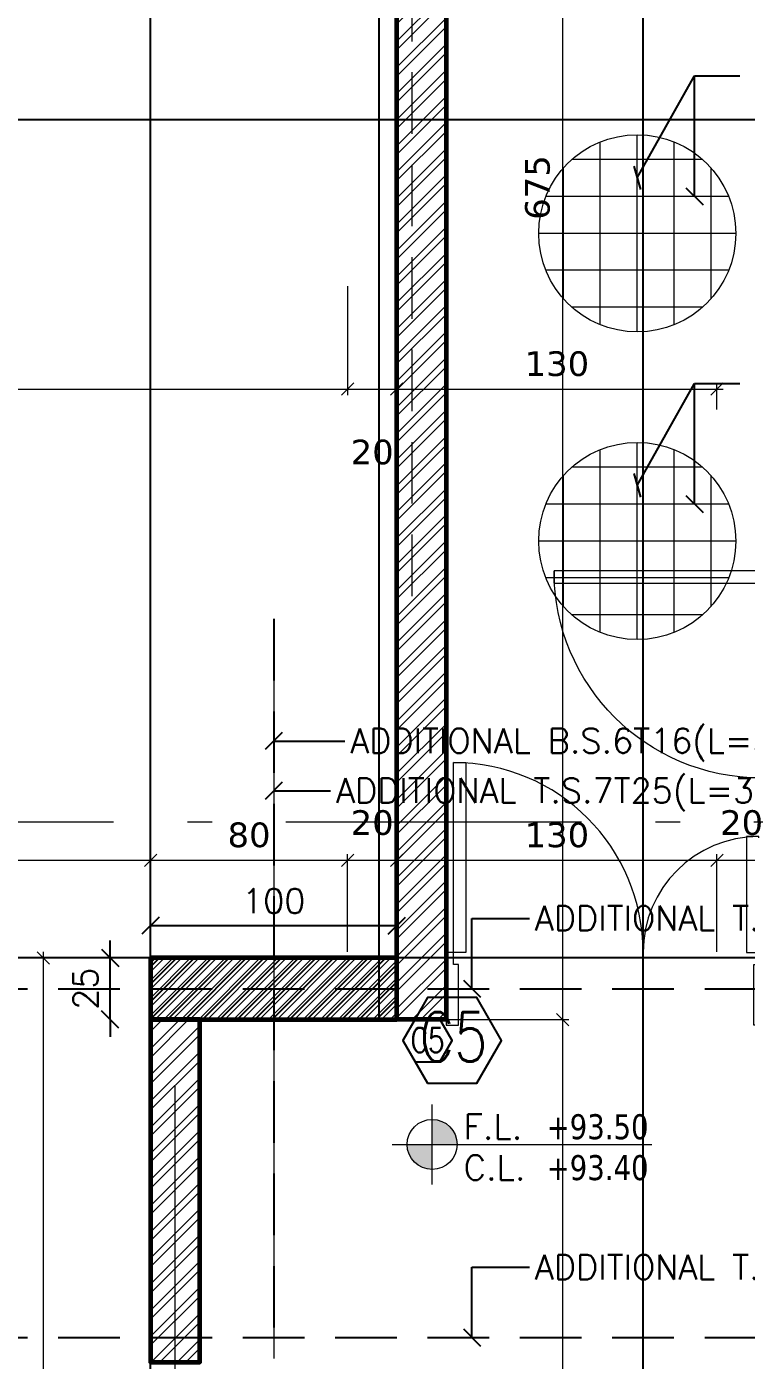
# Model space of a CAD drawing. Header units: inches. Extents: x -48 to 777, y -156 to 510.
# Drawn here: x 595.67 to 598.6, y 245.93 to 251.34 of the extents above; entities that cross this region are included whole.
import ezdxf
from ezdxf.enums import TextEntityAlignment as Align

# ---------------------------------------------------------------- set-up
doc = ezdxf.new("R2010")
doc.units = ezdxf.units.IN
doc.header["$MEASUREMENT"] = 0
doc.set_wipeout_variables(frame=1)
for name, pattern in [('ACAD_ISO10W100', [18, 12, -3, 0, -3]), ('HIDDEN', [0.375, 0.25, -0.125]), ('NUHA', [1.45, 0.75, -0.25, 0.2, -0.25])]:
    doc.linetypes.add(name, pattern=pattern)
doc.layers.get('Defpoints').update_dxf_attribs({"lineweight": 5})
for name, color, linetype, lineweight in [('A-AXIS ST', 251, 'ACAD_ISO10W100', 5), ('A-DIM', 9, 'Continuous', 5), ('A-DOORS', 38, 'Continuous', 20), ('A-LEVELS', 139, 'Continuous', 20), ('A-LIMIT LOT', 235, 'ACAD_ISO10W100', 20), ('A-PILLARS', 1, 'Continuous', 60), ('A-SIGNS1', 20, 'Continuous', 15), ('A-SIGNS2', 30, 'Continuous', 15), ('A-TEXT', 50, 'Continuous', 15), ('A-WALLS', 7, 'Continuous', 60), ('H-PILLARS', 61, 'Continuous', 5), ('H-WALLS', 51, 'Continuous', 5), ('str-col-dimension', 6, 'Continuous', 50), ('str-raft-bottom', 1, 'Continuous', 5), ('str-raft-top', 1, 'Continuous', 5)]:
    doc.layers.add(name, color=color, linetype=linetype, lineweight=lineweight)
doc.layers.add('HH-DARK GREY', color=7, linetype='Continuous', lineweight=5, true_color=0x404040)
for name, color, linetype in [('pts pc', 7, 'Continuous'), ('Str-Axes', 8, 'Continuous'), ('str-col-hatch', 8, 'Continuous'), ('str-COL-TAG-100', 1, 'Continuous'), ('str-COL-TAG-50', 7, 'Continuous'), ('str-columns', 3, 'Continuous'), ('str-slab-bottom-reinf.', 1, 'Continuous'), ('str-slab-top', 1, 'Continuous')]:
    doc.layers.add(name, color=color, linetype=linetype)
doc.styles.add('2mm', font='simplex.shx', dxfattribs={"height": 0.5})
doc.styles.add('ROMAN', font='ROMANS.SHX')
doc.styles.add('ROMAND', font='verdana.ttf')
doc.styles.add('ROMANS', font='romans__.ttf', dxfattribs={"height": 0.14})
doc.dimstyles.new('M-1.50', dxfattribs={"dimtxt": 0.1, "dimasz": 0.05, "dimexe": 0.025, "dimexo": 0.025, "dimgap": 0.05, "dimtad": 1, "dimlfac": 100, "dimrnd": 0.5, "dimzin": 9, "dimdsep": 46, "dimtxsty": 'ROMAND', "dimblk": 'OBLIQUE', "dimcen": 1, "dimdle": 0.025, "dimclrd": 256, "dimclre": 256, "dimclrt": 2, "dimadec": 0, "dimazin": 0, "dimtfac": 0.666667, "dimtmove": 2, "dimatfit": 3, "dimfxl": 0.04, "dimtolj": 1, "dimtzin": 5, "dimlwd": -1, "dimlwe": -1, "dimarcsym": 0})
doc.dimstyles.new('structure', dxfattribs={"dimtxt": 0.1, "dimasz": 0.07, "dimexe": 0.18, "dimexo": 1, "dimgap": 0.05, "dimtad": 1, "dimdec": 1, "dimlfac": 100, "dimrnd": 0.5, "dimdsep": 46, "dimtxsty": 'ROMAN', "dimblk1": 'OBLIQUE', "dimblk2": 'OBLIQUE', "dimsah": 1, "dimcen": 0.009, "dimse1": 1, "dimse2": 1, "dimclrd": 4, "dimclre": 9, "dimclrt": 1, "dimadec": 0, "dimazin": 0, "dimtfac": 0.066667, "dimtdec": 1, "dimtix": 1, "dimtmove": 2, "dimatfit": 3, "dimldrblk": 'OBLIQUE', "dimfxl": 0.18, "dimtolj": 1, "dimarcsym": 0})

# ---------------------------------------------------------------- blocks, each defined once
blk = doc.blocks.new('_Oblique')
at = {"color": 0, "linetype": 'ByBlock', "lineweight": -2}
blk.add_line((-0.5, -0.5), (0.5, 0.5), dxfattribs=at)
blk = doc.blocks.new('*D424')
at = {"layer": 'A-DIM', "transparency": 16777216}
for p, q in [((590.2018, 247.9544), (596.2018, 247.9544)), ((590.2268, 247.5835), (590.2268, 247.9794)), ((596.1768, 247.5834), (596.1768, 247.9794))]:
    blk.add_line(p, q, dxfattribs=at)
at = {"layer": 'Defpoints', "color": 0, "transparency": 16777216}
for p in [(596.1768, 247.9544), (590.2268, 247.5585), (596.1768, 247.5584)]:
    blk.add_point(p, dxfattribs=at)
at = {"layer": 'A-DIM', "transparency": 16777216, "xscale": 0.05, "yscale": 0.05, "zscale": 0.05, "rotation": 180}
blk.add_blockref('_Oblique', (590.2268, 247.9544), dxfattribs=at)
at = {"layer": 'A-DIM', "transparency": 16777216, "xscale": 0.05, "yscale": 0.05, "zscale": 0.05}
blk.add_blockref('_Oblique', (596.1768, 247.9544), dxfattribs=at)
at = {"layer": 'A-DIM', "color": 2, "transparency": 16777216, "insert": (593.2018, 248.0565), "char_height": 0.1, "attachment_point": 5, "style": 'ROMAND'}
blk.add_mtext('\\A1;595', dxfattribs=at)
blk = doc.blocks.new('*D425')
at = {"layer": 'A-DIM', "transparency": 16777216}
for p, q in [((596.9518, 247.9544), (597.2018, 247.9544)), ((596.9768, 247.5834), (596.9768, 247.9794)), ((597.1768, 247.5834), (597.1768, 247.9794))]:
    blk.add_line(p, q, dxfattribs=at)
at = {"layer": 'Defpoints', "color": 0, "transparency": 16777216}
for p in [(597.1768, 247.9544), (596.9768, 247.5584), (597.1768, 247.5584)]:
    blk.add_point(p, dxfattribs=at)
at = {"layer": 'A-DIM', "transparency": 16777216, "xscale": 0.05, "yscale": 0.05, "zscale": 0.05, "rotation": 180}
blk.add_blockref('_Oblique', (596.9768, 247.9544), dxfattribs=at)
at = {"layer": 'A-DIM', "transparency": 16777216, "xscale": 0.05, "yscale": 0.05, "zscale": 0.05}
blk.add_blockref('_Oblique', (597.1768, 247.9544), dxfattribs=at)
at = {"layer": 'A-DIM', "color": 2, "transparency": 16777216, "insert": (597.0768, 248.1065), "char_height": 0.1, "attachment_point": 5, "style": 'ROMAND'}
blk.add_mtext('\\A1;20', dxfattribs=at)
blk = doc.blocks.new('*D426')
at = {"layer": 'A-DIM', "transparency": 16777216}
for p, q in [((597.1518, 247.9544), (598.5018, 247.9544)), ((597.1768, 247.5834), (597.1768, 247.9794)), ((598.4768, 247.5834), (598.4768, 247.9794))]:
    blk.add_line(p, q, dxfattribs=at)
at = {"layer": 'Defpoints', "color": 0, "transparency": 16777216}
for p in [(598.4768, 247.9544), (597.1768, 247.5584), (598.4768, 247.5584)]:
    blk.add_point(p, dxfattribs=at)
at = {"layer": 'A-DIM', "transparency": 16777216, "xscale": 0.05, "yscale": 0.05, "zscale": 0.05, "rotation": 180}
blk.add_blockref('_Oblique', (597.1768, 247.9544), dxfattribs=at)
at = {"layer": 'A-DIM', "transparency": 16777216, "xscale": 0.05, "yscale": 0.05, "zscale": 0.05}
blk.add_blockref('_Oblique', (598.4768, 247.9544), dxfattribs=at)
at = {"layer": 'A-DIM', "color": 2, "transparency": 16777216, "insert": (597.8268, 248.0565), "char_height": 0.1, "attachment_point": 5, "style": 'ROMAND'}
blk.add_mtext('\\A1;130', dxfattribs=at)
blk = doc.blocks.new('*D427')
at = {"layer": 'A-DIM', "transparency": 16777216}
for p, q in [((598.4518, 247.9544), (598.7017, 247.9544)), ((598.4768, 247.5834), (598.4768, 247.9794)), ((598.6767, 247.5834), (598.6767, 247.9794))]:
    blk.add_line(p, q, dxfattribs=at)
at = {"layer": 'Defpoints', "color": 0, "transparency": 16777216}
for p in [(598.6767, 247.9544), (598.4768, 247.5584), (598.6767, 247.5584)]:
    blk.add_point(p, dxfattribs=at)
at = {"layer": 'A-DIM', "transparency": 16777216, "xscale": 0.05, "yscale": 0.05, "zscale": 0.05, "rotation": 180}
blk.add_blockref('_Oblique', (598.4768, 247.9544), dxfattribs=at)
at = {"layer": 'A-DIM', "transparency": 16777216, "xscale": 0.05, "yscale": 0.05, "zscale": 0.05}
blk.add_blockref('_Oblique', (598.6767, 247.9544), dxfattribs=at)
at = {"layer": 'A-DIM', "color": 2, "transparency": 16777216, "insert": (598.5768, 248.1065), "char_height": 0.1, "attachment_point": 5, "style": 'ROMAND'}
blk.add_mtext('\\A1;20', dxfattribs=at)
blk = doc.blocks.new('*D434')
at = {"layer": 'A-DIM', "transparency": 16777216}
for p, q in [((597.2018, 247.3084), (597.8754, 247.3084)), ((597.8504, 242.8334), (597.8504, 247.3334)), ((597.6018, 242.8584), (597.8754, 242.8584))]:
    blk.add_line(p, q, dxfattribs=at)
at = {"layer": 'Defpoints', "color": 0, "transparency": 16777216}
for p in [(597.1768, 247.3084), (597.8504, 247.3084), (597.5768, 242.8584)]:
    blk.add_point(p, dxfattribs=at)
at = {"layer": 'A-DIM', "transparency": 16777216, "xscale": 0.05, "yscale": 0.05, "zscale": 0.05}
for p, rotation in [((597.8504, 247.3084), 90), ((597.8504, 242.8584), 270)]:
    blk.add_blockref('_Oblique', p, dxfattribs=dict(at, rotation=rotation))
at = {"layer": 'A-DIM', "color": 2, "transparency": 16777216, "insert": (597.7494, 245.0834), "char_height": 0.1, "attachment_point": 5, "rotation": 90, "style": 'ROMAND'}
blk.add_mtext('\\A1;445', dxfattribs=at)
blk = doc.blocks.new('*D435')
at = {"layer": 'A-DIM', "transparency": 16777216}
for p, q in [((597.2018, 254.0584), (597.8754, 254.0584)), ((597.8504, 247.2834), (597.8504, 254.0834)), ((597.2018, 247.3084), (597.8754, 247.3084))]:
    blk.add_line(p, q, dxfattribs=at)
at = {"layer": 'Defpoints', "color": 0, "transparency": 16777216}
for p in [(597.1768, 254.0584), (597.8504, 254.0584), (597.1768, 247.3084)]:
    blk.add_point(p, dxfattribs=at)
at = {"layer": 'A-DIM', "transparency": 16777216, "xscale": 0.05, "yscale": 0.05, "zscale": 0.05}
for p, rotation in [((597.8504, 254.0584), 90), ((597.8504, 247.3084), 270)]:
    blk.add_blockref('_Oblique', p, dxfattribs=dict(at, rotation=rotation))
at = {"layer": 'A-DIM', "color": 2, "transparency": 16777216, "insert": (597.7485, 250.6834), "char_height": 0.1, "attachment_point": 5, "rotation": 90, "style": 'ROMAND'}
blk.add_mtext('\\A1;675', dxfattribs=at)
blk = doc.blocks.new('*D436')
at = {"layer": 'A-DIM', "transparency": 16777216}
for p, q in [((595.7412, 247.5834), (595.7412, 242.6319)), ((596.1518, 247.5584), (595.7162, 247.5584)), ((596.1518, 242.6569), (595.7162, 242.6569))]:
    blk.add_line(p, q, dxfattribs=at)
at = {"layer": 'Defpoints', "color": 0, "transparency": 16777216}
for p in [(596.1768, 247.5584), (595.7412, 242.6569), (596.1768, 242.6569)]:
    blk.add_point(p, dxfattribs=at)
at = {"layer": 'A-DIM', "transparency": 16777216, "xscale": 0.05, "yscale": 0.05, "zscale": 0.05}
for p, rotation in [((595.7412, 247.5584), 90), ((595.7412, 242.6569), 270)]:
    blk.add_blockref('_Oblique', p, dxfattribs=dict(at, rotation=rotation))
at = {"layer": 'A-DIM', "color": 2, "transparency": 16777216, "insert": (595.6392, 245.1077), "char_height": 0.1, "attachment_point": 5, "rotation": 90, "style": 'ROMAND'}
blk.add_mtext('\\A1;490', dxfattribs=at)
blk = doc.blocks.new('LOT 688  TOPOGRAPHIC PLAN')
at = {"layer": 'A-LEVELS', "linetype": 'Continuous'}
blk.add_lwpolyline([(-315991.66476, -27909.84763), (-315991.00958, -27909.60551), (-315990.33388, -27909.42882), (-315989.65288, -27909.35354), (-315988.98183, -27909.41563), (-315988.31614, -27909.56079), (-315987.97166, -27909.58652), (-315987.6217, -27909.573), (-315986.92076, -27909.43586), (-315986.24408, -27909.1647), (-315985.62245, -27908.77482), (-315985.08664, -27908.28156), (-315984.66214, -27907.70748), (-315983.99229, -27907.54002), (-315982.70884, -27907.13172), (-315981.3889, -27906.79452), (-315980.05951, -27906.48626), (-315978.74737, -27906.12897), (-315978.10784, -27905.9037), (-315977.48306, -27905.63696), (-315976.24323, -27905.07662), (-315975.60733, -27904.84201)], dxfattribs=at)
at = {"layer": 'pts pc', "color": 1, "insert": (-315984.13902, -27907.14812), "char_height": 0.5, "width": 3.0714286, "attachment_point": 1, "rotation": 359.69285, "style": '2mm'}
blk.add_mtext('\\Fsimplex.shx;\\W1.0000000000;\\T1.0000000000;\\o\\l97.044', dxfattribs=at)
at = {"linetype": 'Continuous'}
blk.add_wipeout([(-315996.80172, -27893.57917), (-315969.32038, -27896.23659), (-315969.32038, -27930.53073), (-315964.08799, -27936.87852), (-315964.6636, -27941.43051), (-315970.22923, -27937.16678), (-315985.1164, -27950.2257)], dxfattribs=at).dxf.layer = 'A-LIMIT LOT'
blk = doc.blocks.new('*D983')
at = {"layer": 'A-DIM', "transparency": 16777216}
for p, q in [((596.1518, 247.9544), (597.0018, 247.9544)), ((596.1768, 247.5834), (596.1768, 247.9794)), ((596.9768, 247.5834), (596.9768, 247.9794))]:
    blk.add_line(p, q, dxfattribs=at)
at = {"layer": 'Defpoints', "color": 0, "transparency": 16777216}
for p in [(596.9768, 247.9544), (596.1768, 247.5584), (596.9768, 247.5584)]:
    blk.add_point(p, dxfattribs=at)
at = {"layer": 'A-DIM', "transparency": 16777216, "xscale": 0.05, "yscale": 0.05, "zscale": 0.05, "rotation": 180}
blk.add_blockref('_Oblique', (596.1768, 247.9544), dxfattribs=at)
at = {"layer": 'A-DIM', "transparency": 16777216, "xscale": 0.05, "yscale": 0.05, "zscale": 0.05}
blk.add_blockref('_Oblique', (596.9768, 247.9544), dxfattribs=at)
at = {"layer": 'A-DIM', "color": 2, "transparency": 16777216, "insert": (596.5768, 248.0567), "char_height": 0.1, "attachment_point": 5, "style": 'ROMAND'}
blk.add_mtext('\\A1;80', dxfattribs=at)
blk = doc.blocks.new('*D984')
at = {"layer": 'A-DIM', "transparency": 16777216}
for p, q in [((589.7267, 250.2835), (589.7267, 249.8409)), ((596.9768, 250.2834), (596.9768, 249.8409)), ((589.7017, 249.8659), (597.0018, 249.8659))]:
    blk.add_line(p, q, dxfattribs=at)
at = {"layer": 'Defpoints', "color": 0, "transparency": 16777216}
for p in [(589.7267, 250.3085), (596.9768, 250.3084), (596.9768, 249.8659)]:
    blk.add_point(p, dxfattribs=at)
at = {"layer": 'A-DIM', "transparency": 16777216, "xscale": 0.05, "yscale": 0.05, "zscale": 0.05, "rotation": 180}
blk.add_blockref('_Oblique', (589.7267, 249.8659), dxfattribs=at)
at = {"layer": 'A-DIM', "transparency": 16777216, "xscale": 0.05, "yscale": 0.05, "zscale": 0.05}
blk.add_blockref('_Oblique', (596.9768, 249.8659), dxfattribs=at)
at = {"layer": 'A-DIM', "color": 2, "transparency": 16777216, "insert": (593.3517, 249.968), "char_height": 0.1, "attachment_point": 5, "style": 'ROMAND'}
blk.add_mtext('\\A1;725', dxfattribs=at)
blk = doc.blocks.new('*D985')
at = {"layer": 'A-DIM', "transparency": 16777216}
for p, q in [((596.9768, 250.2834), (596.9768, 249.8409)), ((597.1768, 250.2834), (597.1768, 249.8409)), ((596.9518, 249.8659), (597.2018, 249.8659))]:
    blk.add_line(p, q, dxfattribs=at)
at = {"layer": 'Defpoints', "color": 0, "transparency": 16777216}
for p in [(596.9768, 250.3084), (597.1768, 250.3084), (597.1768, 249.8659)]:
    blk.add_point(p, dxfattribs=at)
at = {"layer": 'A-DIM', "transparency": 16777216, "xscale": 0.05, "yscale": 0.05, "zscale": 0.05, "rotation": 180}
blk.add_blockref('_Oblique', (596.9768, 249.8659), dxfattribs=at)
at = {"layer": 'A-DIM', "transparency": 16777216, "xscale": 0.05, "yscale": 0.05, "zscale": 0.05}
blk.add_blockref('_Oblique', (597.1768, 249.8659), dxfattribs=at)
at = {"layer": 'A-DIM', "color": 2, "transparency": 16777216, "insert": (597.0768, 249.6097), "char_height": 0.1, "attachment_point": 5, "style": 'ROMAND'}
blk.add_mtext('\\A1;20', dxfattribs=at)
blk = doc.blocks.new('*D986')
at = {"layer": 'A-DIM', "transparency": 16777216}
for p, q in [((597.1768, 249.3334), (597.1768, 249.8909)), ((598.4768, 249.7833), (598.4768, 249.8909)), ((597.1518, 249.8659), (598.5018, 249.8659))]:
    blk.add_line(p, q, dxfattribs=at)
at = {"layer": 'Defpoints', "color": 0, "transparency": 16777216}
for p in [(598.4768, 249.8659), (598.4768, 249.7583), (597.1768, 249.3084)]:
    blk.add_point(p, dxfattribs=at)
at = {"layer": 'A-DIM', "transparency": 16777216, "xscale": 0.05, "yscale": 0.05, "zscale": 0.05, "rotation": 180}
blk.add_blockref('_Oblique', (597.1768, 249.8659), dxfattribs=at)
at = {"layer": 'A-DIM', "transparency": 16777216, "xscale": 0.05, "yscale": 0.05, "zscale": 0.05}
blk.add_blockref('_Oblique', (598.4768, 249.8659), dxfattribs=at)
at = {"layer": 'A-DIM', "color": 2, "transparency": 16777216, "insert": (597.8268, 249.968), "char_height": 0.1, "attachment_point": 5, "style": 'ROMAND'}
blk.add_mtext('\\A1;130', dxfattribs=at)
blk = doc.blocks.new('*U1091')
for points in [[(-70, -160), (-100, -160), (-100, 80), (-50, 80), (-50, -110), (-70, -110), (-70, -160)], [(770, -160), (800, -160), (800, 80), (750, 80), (750, -110), (770, -110), (770, -160)], [(720, -1000), (720, -160), (770, -160), (770, -1000)]]:
    blk.add_lwpolyline(points, close=True)
blk.add_arc((770, -160), 840, 180, 270)
blk = doc.blocks.new('*U1093')
for points in [[(80, 770), (80, 0), (30, 0), (30, 770)], [(1220, 470), (1220, 0), (1270, 0), (1270, 470)], [(30, 0), (0, 0), (0, -295), (50, -295), (50, -50), (30, -50), (30, 0)], [(1270, 0), (1300, 0), (1300, -295), (1250, -295), (1250, -50), (1270, -50), (1270, 0)]]:
    blk.add_lwpolyline(points, close=True)
for centre, radius, start, end in [((30, 0), 770, 0, 90), ((1270, 0), 470, 90, 180)]:
    blk.add_arc(centre, radius, start, end)
blk = doc.blocks.new('GXFHGCGFCD')
at = {"layer": 'A-SIGNS1', "linetype": 'NUHA'}
h = blk.add_hatch(color=256, dxfattribs=at)
h.paths.add_polyline_path([(90.3819, 61.3301), (90.3819, 61.1701), (90.5419, 61.1701, 0.414214)])
h.paths.add_polyline_path([(90.3819, 61.1701), (90.2219, 61.1701, 0.414214), (90.3819, 61.0101)])
at = {"layer": 'A-SIGNS1'}
for p, q in [((90.3819, 60.9141), (90.3819, 61.4261)), ((90.1259, 61.1701), (91.7898, 61.1701))]:
    blk.add_line(p, q, dxfattribs=at)
blk.add_circle((90.3819, 61.1701), 0.16, dxfattribs=at)
blk = doc.blocks.new('DGXFHXFGDFD')
at = {"layer": 'A-SIGNS1'}
blk.add_blockref('GXFHGCGFCD', (0, 0), dxfattribs=at)
at = {"layer": 'A-SIGNS2', "linetype": 'NUHA', "style": 'ROMANS'}
for s, p in [('F.L.', (90.5835, 61.2031)), ('C.L.', (90.5835, 60.9413))]:
    blk.add_text(s, height=0.16, dxfattribs=at).set_placement(p)
at = {"layer": 'A-SIGNS2', "style": 'ROMANS', "width": 0.910135, "flags": 4}
for tag, p, p2 in [('NIV.FINI', (91.1159, 61.2031), (91.7898, 61.2031)), ('NIV.BETON', (91.1159, 60.9413), (91.7898, 60.9413))]:
    blk.add_attdef(tag, text='', height=0.16, dxfattribs=at).set_placement(p, p2, align=Align.FIT)
blk = doc.blocks.new('tags')
at = {"layer": 'str-COL-TAG-100', "color": 2}
blk.add_lwpolyline([(0.125, -0.2616), (0.325, -0.2616), (0.425, -0.0884), (0.325, 0.0848), (0.125, 0.0848), (0.025, -0.0884)], close=True, dxfattribs=at)
at = {"layer": 'str-COL-TAG-50', "color": 2}
blk.add_lwpolyline([(0.075, -0.175), (0.175, -0.175), (0.225, -0.0884), (0.175, -0.0018), (0.075, -0.0018), (0.025, -0.0884)], close=True, dxfattribs=at)
at = {"layer": 'str-COL-TAG-100', "color": 1, "style": 'ROMANS', "width": 0.699426}
blk.add_attdef('NUMBER', text='', height=0.2, dxfattribs=at).set_placement((0.0918, -0.1741), (0.3679, -0.1741), align=Align.FIT)
at = {"layer": 'str-COL-TAG-50', "color": 1, "style": 'ROMANS', "width": 0.697102}
blk.add_attdef('NUMBER', text='', height=0.1, dxfattribs=at).set_placement((0.0562, -0.1375), (0.1938, -0.1375), align=Align.FIT)
blk = doc.blocks.new('*D1470')
at = {"layer": 'Defpoints', "color": 0, "transparency": 16777216}
for p in [(596.0131, 247.5584), (596.1768, 247.5584), (596.1768, 247.3084)]:
    blk.add_point(p, dxfattribs=at)
at = {"layer": 'str-col-dimension', "color": 4, "lineweight": -2, "transparency": 16777216}
for p, q in [((596.0131, 247.5584), (596.0131, 247.6284)), ((596.0131, 247.3084), (596.0131, 247.5584)), ((596.0131, 247.3084), (596.0131, 247.2384))]:
    blk.add_line(p, q, dxfattribs=at)
at = {"layer": 'str-col-dimension', "color": 4, "lineweight": -2, "transparency": 16777216, "xscale": 0.07, "yscale": 0.07, "zscale": 0.07}
for p, rotation in [((596.0131, 247.5584), 270), ((596.0131, 247.3084), 90)]:
    blk.add_blockref('_Oblique', p, dxfattribs=dict(at, rotation=rotation))
at = {"layer": 'str-col-dimension', "color": 1, "transparency": 16777216, "insert": (595.9131, 247.4334), "char_height": 0.1, "attachment_point": 5, "rotation": 90, "style": 'ROMAN'}
blk.add_mtext('\\A1;25', dxfattribs=at)
blk = doc.blocks.new('*D1471')
at = {"layer": 'Defpoints', "color": 0, "transparency": 16777216}
for p in [(597.1768, 247.6892), (596.1768, 247.5584), (597.1768, 247.5584)]:
    blk.add_point(p, dxfattribs=at)
at = {"layer": 'str-col-dimension', "color": 4, "lineweight": -2, "transparency": 16777216}
blk.add_line((596.1768, 247.6892), (597.1768, 247.6892), dxfattribs=at)
at = {"layer": 'str-col-dimension', "color": 4, "lineweight": -2, "transparency": 16777216, "xscale": 0.07, "yscale": 0.07, "zscale": 0.07, "rotation": 180}
blk.add_blockref('_Oblique', (596.1768, 247.6892), dxfattribs=at)
at = {"layer": 'str-col-dimension', "color": 4, "lineweight": -2, "transparency": 16777216, "xscale": 0.07, "yscale": 0.07, "zscale": 0.07}
blk.add_blockref('_Oblique', (597.1768, 247.6892), dxfattribs=at)
at = {"layer": 'str-col-dimension', "color": 1, "transparency": 16777216, "insert": (596.6768, 247.7892), "char_height": 0.1, "attachment_point": 5, "style": 'ROMAN'}
blk.add_mtext('\\A1;100', dxfattribs=at)

msp = doc.modelspace()

# ---------------------------------------------------------------- block references
at = {"layer": 'A-TEXT'}
msp.add_blockref('LOT 688  TOPOGRAPHIC PLAN', (316579.44716, 28156.10823), dxfattribs=at)

# ---------------------------------------------------------------- next in the draw order: hatches: boundary and pattern name
at = {"layer": 'H-PILLARS'}
h = msp.add_hatch(dxfattribs=at)
h.set_pattern_fill('ANSI31', color=256, scale=0.2)
h.set_pattern_definition([(45, (0, 99), (-0.0176776695, 0.0176776695), [])])
edge = h.paths.add_edge_path()
edge.add_line((589.47678, 253.80841), (589.72678, 253.80848))
edge.add_line((589.72678, 253.80848), (589.72662, 247.55845))
edge.add_line((589.72662, 247.55845), (590.22678, 247.55845))
edge.add_line((590.22678, 247.55845), (590.22678, 242.30688))
edge.add_line((590.22678, 242.30688), (593.02678, 242.30688))
edge.add_line((593.02678, 242.30688), (593.02678, 228.85688))
edge.add_line((593.02678, 228.85688), (597.42678, 228.85688))
edge.add_line((597.42678, 228.85688), (597.42678, 228.60688))
edge.add_line((597.42678, 228.60688), (592.77678, 228.60688))
edge.add_line((592.77678, 228.60688), (592.77678, 242.05688))
edge.add_line((592.77678, 242.05688), (589.97678, 242.05688))
edge.add_line((589.97678, 242.05688), (589.97678, 247.30845))
edge.add_line((589.97678, 247.30845), (589.47678, 247.30845))
edge.add_line((589.47678, 247.30845), (589.47678, 254.05845))
h = msp.add_hatch(dxfattribs=at)
h.set_pattern_fill('ANSI31', color=256, scale=0.2)
h.set_pattern_definition([(45, (54.808247, -76.21929), (-0.0176776695, 0.0176776695), [])])
h.paths.add_polyline_path([(596.17678, 247.55845), (596.17678, 247.30845), (597.17678, 247.30845), (597.17678, 247.55845)])
at = {"layer": 'H-WALLS'}
h = msp.add_hatch(dxfattribs=at)
h.set_pattern_fill('ANSI32', color=256, scale=0.2)
h.set_pattern_definition([(45, (-242.29175, -76.21088), (-0.0530330086, 0.0530330086), []), (45, (-242.25639, -76.21088), (-0.0530330086, 0.0530330086), [])])
h.paths.add_polyline_path([(597.17683, 247.30845), (597.17682, 253.80845), (597.37678, 253.80845), (597.37678, 247.30845)])
h = msp.add_hatch(dxfattribs=at)
h.set_pattern_fill('ANSI32', color=256, scale=0.2)
h.set_pattern_definition([(45, (-242.49175, -76.21088), (-0.0530330086, 0.0530330086), []), (45, (-242.4564, -76.21088), (-0.0530330086, 0.0530330086), [])])
h.paths.add_polyline_path([(596.37678, 247.30845), (596.17678, 247.30845), (596.17678, 245.91845), (596.37678, 245.91845)])
at = {"layer": 'HH-DARK GREY'}
h = msp.add_hatch(dxfattribs=at)
h.set_pattern_fill('EARTH', color=256, scale=2)
h.set_pattern_definition([(0, (-242.49175, -75.7109), (0.5, 0.5), [0.5, -0.5]), (0, (-242.49175, -75.5234), (0.5, 0.5), [0.5, -0.5]), (0, (-242.49175, -75.3359), (0.5, 0.5), [0.5, -0.5]), (90, (-242.42925, -75.2734), (-0.5, 0.5), [0.5, -0.5]), (90, (-242.24175, -75.2734), (-0.5, 0.5), [0.5, -0.5]), (90, (-242.05425, -75.2734), (-0.5, 0.5), [0.5, -0.5])])
edge = h.paths.add_edge_path()
edge.add_line((589.47678, 254.05845), (589.47678, 247.30845))
edge.add_line((589.47678, 247.30845), (589.97678, 247.30845))
edge.add_line((589.97678, 247.30845), (589.97678, 242.05688))
edge.add_line((589.97678, 242.05688), (592.77678, 242.05688))
edge.add_line((592.77678, 242.05688), (592.77678, 228.60688))
edge.add_line((592.77678, 228.60688), (597.22678, 228.60688))
edge.add_line((597.22678, 228.60688), (597.22678, 224.90688))
edge.add_line((597.22678, 224.90688), (590.66159, 224.90688))
edge.add_line((590.66159, 224.90688), (582.9059, 262.50387))
edge.add_line((582.9059, 262.50387), (609.87678, 259.89581))
edge.add_line((609.87678, 259.89581), (609.87678, 225.48774))
edge.add_line((609.87678, 225.48774), (610.35557, 224.90688))
edge.add_line((610.35557, 224.90688), (604.37678, 224.90688))
edge.add_arc((604.37678, 228.15688), 3.25, 180, 270, ccw=False)
edge.add_line((601.12678, 228.15688), (601.12678, 228.60688))
edge.add_line((601.12678, 228.60688), (605.57678, 228.60688))
edge.add_line((605.57678, 228.60688), (605.57678, 242.05688))
edge.add_line((605.57678, 242.05688), (607.12678, 242.05688))
edge.add_line((607.12678, 242.05688), (607.12678, 246.60861))
edge.add_line((607.12678, 246.60861), (605.42678, 246.60861))
edge.add_line((605.42678, 246.60861), (605.4268, 253.65849))
edge.add_line((605.4268, 253.65849), (606.67686, 253.65849))
edge.add_line((606.67686, 253.65849), (606.6768, 257.80831))
edge.add_line((606.6768, 257.80831), (589.47678, 257.80848))
edge.add_line((589.47678, 257.80848), (589.47671, 254.08973))
edge.add_line((589.47671, 254.08973), (589.47678, 254.05845))
at = {"layer": 'str-col-hatch'}
h = msp.add_hatch(dxfattribs=at)
h.set_pattern_fill('ANSI31', color=256, scale=0.4)
h.set_pattern_definition([(45, (-99.20302, 196.5992), (-0.035355339, 0.035355339), [])])
h.paths.add_polyline_path([(596.17678, 247.55845), (596.17678, 247.30845), (597.17678, 247.30845), (597.17678, 247.55845)])

# ---------------------------------------------------------------- next in the draw order: linework, layer by layer
at = {"layer": 'A-AXIS ST', "ltscale": 0.1}
for p, q in [((596.17678, 221.25688), (596.17678, 260.35831)), ((598.17678, 221.25688), (598.17678, 260.35831)), ((613.12678, 248.10845), (583.32678, 248.10845))]:
    msp.add_line(p, q, dxfattribs=at)
at = {"layer": 'A-PILLARS'}
msp.add_lwpolyline([(596.17678, 247.55845), (596.17678, 247.30845), (597.17678, 247.30845), (597.17678, 247.55845)], close=True, dxfattribs=at)
at = {"layer": 'A-WALLS'}
for points in [[(597.17683, 247.30845), (597.17682, 253.80845), (597.37678, 253.80845), (597.37678, 247.30845)], [(596.37678, 247.30845), (596.17678, 247.30845), (596.17678, 245.91845), (596.37678, 245.91845)]]:
    msp.add_lwpolyline(points, close=True, dxfattribs=at)
at = {"layer": 'HH-DARK GREY'}
msp.add_lwpolyline([(597.17682, 253.80831), (589.72663, 253.80831), (589.72665, 247.55845), (590.22678, 247.55845), (590.22678, 242.30688), (593.02678, 242.30688), (593.02678, 228.85688), (605.32678, 228.85688), (605.32678, 242.30688), (606.87678, 242.30688), (606.87678, 246.35845), (605.17678, 246.35845), (605.17679, 247.35847), (600.81679, 247.35847), (600.81678, 247.35849), (600.17678, 247.35849), (600.17678, 242.65688), (596.17679, 242.65688), (596.17677, 247.55845), (597.17682, 247.55845)], close=True, dxfattribs=at)
at = {"layer": 'Str-Axes', "ltscale": 0.1}
for p, q in [((596.17678, 221.25688), (596.17678, 260.35831)), ((598.17678, 221.25688), (598.17678, 260.35831)), ((611.62657, 250.95845), (583.32678, 250.95845)), ((611.62657, 247.55845), (583.32678, 247.55845))]:
    msp.add_line(p, q, dxfattribs=at)
at = {"layer": 'str-columns'}
msp.add_lwpolyline([(597.17678, 247.30845), (597.17678, 247.55845), (596.17678, 247.55845), (596.17678, 247.30845)], close=True, dxfattribs=at)
at = {"layer": 'str-raft-bottom'}
for p, q in [((596.67678, 248.93344), (596.67678, 245.93344)), ((596.27678, 241.53767), (596.27678, 247.03767))]:
    msp.add_line(p, q, dxfattribs=at)
at = {"layer": 'str-raft-top', "linetype": 'HIDDEN'}
msp.add_line((597.23709, 253.02604), (597.23709, 249.02604), dxfattribs=at)
at = {"layer": 'str-slab-bottom-reinf.'}
msp.add_line((597.10454, 247.30845), (597.10454, 254.04629), dxfattribs=at)
at = {"layer": 'str-slab-bottom-reinf.', "lineweight": 0}
for p, q in [((598.00305, 250.12665), (598.00305, 250.86841)), ((598.15305, 250.09747), (598.15305, 250.89759)), ((598.30305, 250.12665), (598.30305, 250.86841)), ((597.85305, 250.23286), (597.85305, 250.7622)), ((598.41772, 250.79753), (597.88838, 250.79753)), ((598.45305, 250.23286), (598.45305, 250.7622)), ((598.52393, 250.64753), (597.78217, 250.64753)), ((598.55311, 250.49753), (597.75298, 250.49753)), ((598.52393, 250.34753), (597.78217, 250.34753)), ((598.41772, 250.19753), (597.88838, 250.19753))]:
    msp.add_line(p, q, dxfattribs=at)
msp.add_circle((598.15305, 250.49753), 0.40006, dxfattribs=at)
at = {"layer": 'str-slab-top', "lineweight": 0}
for p, q in [((598.00305, 248.87863), (598.00305, 249.62039)), ((598.15305, 248.84945), (598.15305, 249.64957)), ((598.30305, 248.87863), (598.30305, 249.62039)), ((597.85305, 248.98484), (597.85305, 249.51418)), ((598.41772, 249.54951), (597.88838, 249.54951)), ((598.45305, 248.98484), (598.45305, 249.51418)), ((598.52393, 249.39951), (597.78217, 249.39951)), ((598.55311, 249.24951), (597.75298, 249.24951)), ((598.52393, 249.09951), (597.78217, 249.09951)), ((598.41772, 248.94951), (597.88838, 248.94951))]:
    msp.add_line(p, q, dxfattribs=at)
at = {"layer": 'str-slab-top', "linetype": 'HIDDEN'}
for p, q in [((596.67678, 248.93344), (596.67678, 245.93344)), ((594.67678, 247.43345), (601.67678, 247.43345)), ((594.67678, 246.0183), (601.67678, 246.0183))]:
    msp.add_line(p, q, dxfattribs=at)
at = {"layer": 'str-slab-top', "lineweight": 0}
msp.add_circle((598.15305, 249.24951), 0.40006, dxfattribs=at)

# ---------------------------------------------------------------- next in the draw order: block references
at = {"layer": 'A-DOORS', "xscale": -0.0009999999999906002, "yscale": 0.0009999999999906002, "zscale": 0.0009999999999906002, "rotation": 269.9999988179391}
msp.add_blockref('*U1091', (598.81504, 248.35831), dxfattribs=at)
at = {"layer": 'A-DOORS', "xscale": 0.0009999999999906002, "yscale": 0.0009999999999906002, "zscale": 0.0009999999999906002}
msp.add_blockref('*U1093', (597.37678, 247.58095), dxfattribs=at)
at = {"layer": 'A-SIGNS1'}
ref = msp.add_blockref('DGXFHXFGDFD', (540.054, 208.04456), dxfattribs=dict(at, xscale=0.6336000000000013, yscale=0.6336000000000013, zscale=0.6336000000000013))
ref.add_attrib('NIV.FINI', '+93.50', dxfattribs={"layer": 'A-SIGNS2', "height": 0.101376, "style": 'ROMAND', "width": 0.797031}).set_placement((597.78501, 246.82287), (598.199, 246.82287), align=Align.FIT)
ref.add_attrib('NIV.BETON', '+93.40', dxfattribs={"layer": 'A-SIGNS2', "height": 0.101376, "style": 'ROMAND', "width": 0.797031}).set_placement((597.78501, 246.65699), (598.199, 246.65699), align=Align.FIT)
at = {"layer": 'str-columns'}
ref = msp.add_blockref('tags', (597.17678, 247.31229), dxfattribs=at)
ref.add_attrib('NUMBER', 'C5', dxfattribs={"layer": 'str-COL-TAG-50', "color": 1, "height": 0.1, "style": 'ROMANS', "width": 0.63631}).set_placement((597.23297, 247.17479), (597.37056, 247.17479), align=Align.FIT)
ref.add_attrib('NUMBER', 'C5', dxfattribs={"layer": 'str-COL-TAG-100', "color": 1, "height": 0.2, "style": 'ROMANS', "width": 0.638431}).set_placement((597.26862, 247.13824), (597.54471, 247.13824), align=Align.FIT)

# ---------------------------------------------------------------- next in the draw order: texts
at = {"layer": 'str-raft-bottom', "style": 'ROMAN'}
msp.add_text('ADDITIONAL B.S.6T16(L=300)', height=0.1, dxfattribs=at).set_placement((596.98801, 248.38903))
at = {"layer": 'str-slab-top', "style": 'ROMAN'}
for s, p in [('ADDITIONAL T.S.7T25(L=300)', (596.93016, 248.18684)), ('ADDITIONAL T.S.6T25(L=700)', (597.7373, 247.66925)), ('ADDITIONAL T.S.2T14(L=700)', (597.7373, 246.2541))]:
    msp.add_text(s, height=0.1, dxfattribs=at).set_placement(p)

# ---------------------------------------------------------------- next in the draw order: dimensions: what is measured, and where the dimension line sits
at = {"layer": 'A-DIM'}
for base, p1, p2, picture, middle in [((597.85044, 254.05845), (597.17678, 247.30845), (597.17678, 254.05845), '*D435', (597.74846, 250.68345)), ((595.74122, 242.65688), (596.17678, 247.55845), (596.17678, 242.65688), '*D436', (595.63917, 245.10767)), ((597.85044, 247.30845), (597.57678, 242.85845), (597.17678, 247.30845), '*D434', (597.7494, 245.08345))]:
    dim = msp.add_linear_dim(base=base, p1=p1, p2=p2, angle=90, dimstyle='M-1.50', dxfattribs=at)
    dim.commit()
    dim.dimension.update_dxf_attribs({"geometry": picture, "text_midpoint": middle})
for base, p1, p2, picture, middle in [((596.97678, 249.86592), (589.72666, 250.30849), (596.97678, 250.30845), '*D984', (593.35172, 249.968)), ((597.17677, 249.86592), (596.97678, 250.30845), (597.17677, 250.30845), '*D985', (597.07677, 249.60967)), ((598.47678, 249.86592), (597.17677, 249.30845), (598.47678, 249.7583), '*D986', (597.82677, 249.968)), ((597.17678, 247.95445), (596.97678, 247.55845), (597.17678, 247.55845), '*D425', (597.07678, 248.10653)), ((598.67674, 247.95445), (598.47678, 247.55845), (598.67674, 247.55845), '*D427', (598.57676, 248.10653)), ((596.17678, 247.95445), (590.22678, 247.55845), (596.17678, 247.55845), '*D424', (593.20178, 248.0565)), ((596.97678, 247.95445), (596.17678, 247.55845), (596.97678, 247.55845), '*D983', (596.57678, 248.05673)), ((598.47678, 247.95445), (597.17678, 247.55845), (598.47678, 247.55845), '*D426', (597.82678, 248.05653))]:
    dim = msp.add_linear_dim(base=base, p1=p1, p2=p2, dimstyle='M-1.50', dxfattribs=at)
    dim.commit()
    dim.dimension.update_dxf_attribs({"geometry": picture, "text_midpoint": middle})
at = {"layer": 'str-col-dimension'}
for p1, p2, distance, picture, middle in [((596.17678, 247.55845), (597.17678, 247.55845), 0.13078, '*D1471', (596.67678, 247.78922)), ((596.17678, 247.30845), (596.17678, 247.55845), 0.16372, '*D1470', (595.91305, 247.43345))]:
    dim = msp.add_aligned_dim(p1=p1, p2=p2, distance=distance, dimstyle='structure', dxfattribs=at)
    dim.commit()
    dim.dimension.update_dxf_attribs({"geometry": picture, "text_midpoint": middle})

# ---------------------------------------------------------------- next in the draw order: leaders
at = {"layer": 'str-raft-bottom'}
msp.add_leader([(596.67678, 248.43815), (596.96555, 248.43815)], dimstyle='structure', override={"dimgap": 0.05, "dimtad": 0}, dxfattribs=at)
at = {"layer": 'str-slab-bottom-reinf.'}
for points in [[(598.15305, 250.72303), (598.38569, 251.13657)], [(598.38569, 250.64753), (598.38569, 251.13657), (598.5697, 251.13657)]]:
    msp.add_leader(points, dimstyle='structure', override={"dimgap": 0.05, "dimtad": 0}, dxfattribs=at)
at = {"layer": 'str-slab-top'}
for points, override in [([(598.15305, 249.47501), (598.38569, 249.88855)], {"dimgap": 0.05, "dimtad": 0}), ([(598.38569, 249.39951), (598.38569, 249.88855), (598.5697, 249.88855)], {"dimgap": 0.05, "dimtad": 0}), ([(596.67678, 248.23596), (596.90771, 248.23596)], {"dimgap": 0.05, "dimtad": 0}), ([(597.48192, 247.43345), (597.48192, 247.71837), (597.71485, 247.71837)], {"dimgap": 0.05, "dimtad": 0, "dimfxl": 0.04, "dimfxlon": 1}), ([(597.48192, 246.0183), (597.48192, 246.30323), (597.71485, 246.30323)], {"dimgap": 0.05, "dimtad": 0, "dimfxl": 0.04, "dimfxlon": 1})]:
    msp.add_leader(points, dimstyle='structure', override=override, dxfattribs=at)

doc.saveas('drawing.dxf')
